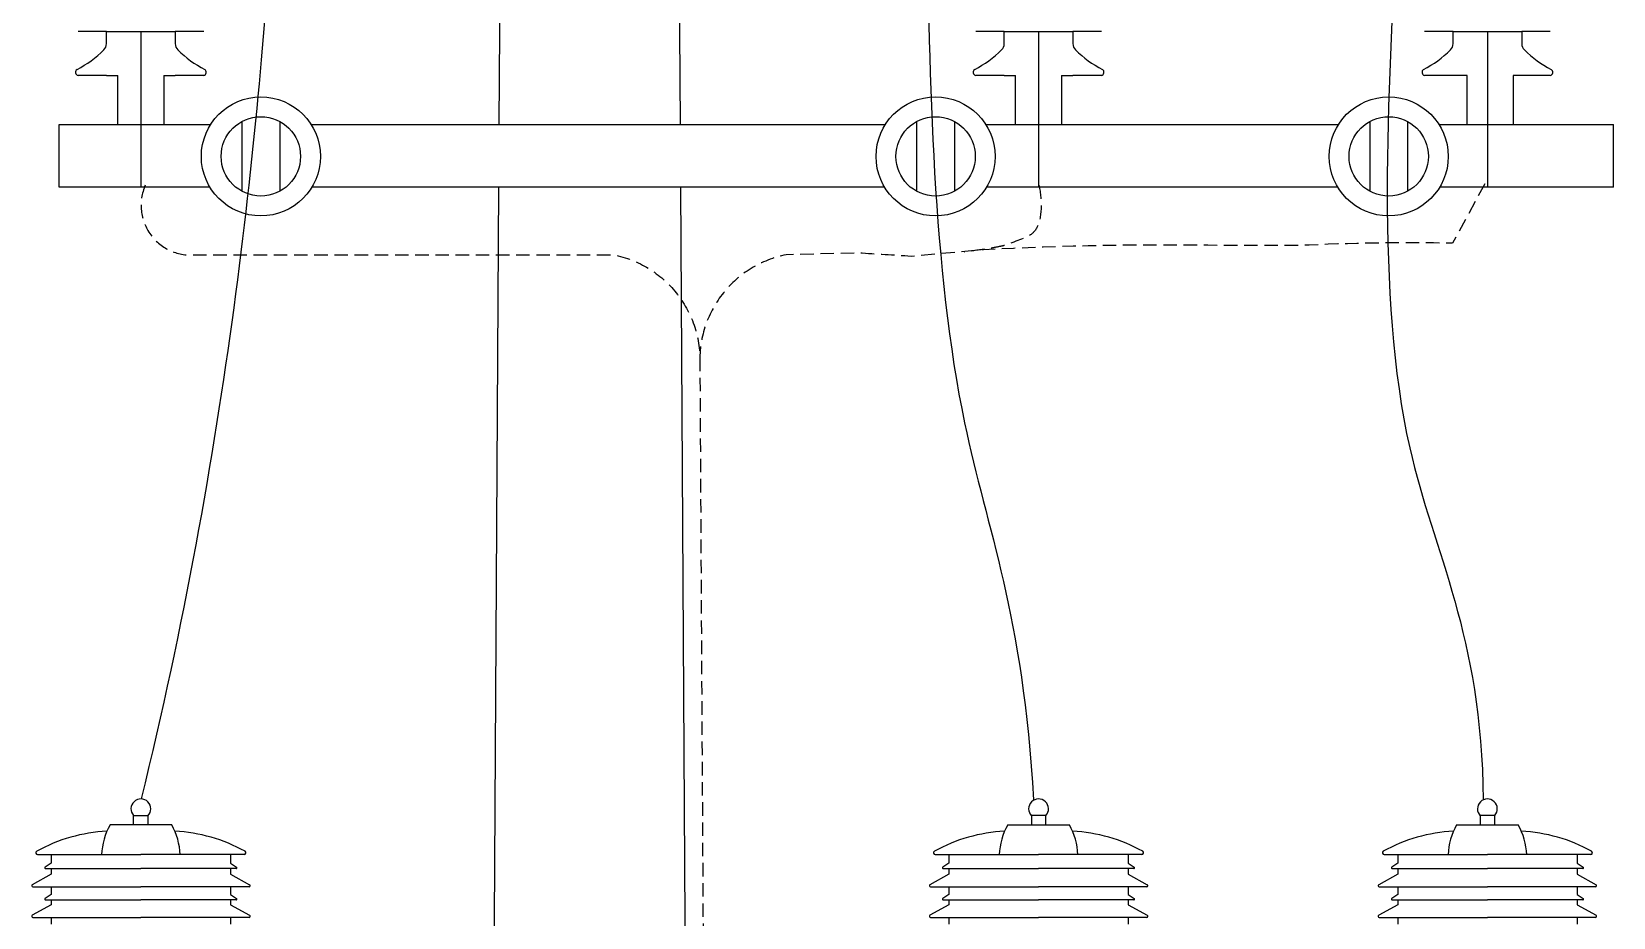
# Model space of a CAD drawing. Header units: inches. Extents: x -246336 to 136055, y -106871 to 69513.
# Drawn here: x -2368 to -606, y 67291 to 68277 of the extents above; entities that cross this region are included whole.
import ezdxf

# ---------------------------------------------------------------- set-up
doc = ezdxf.new("R2010")
doc.units = ezdxf.units.IN
doc.header["$MEASUREMENT"] = 0
doc.linetypes.add('DASHED', pattern=[0.75, 0.5, -0.25])
doc.layers.add('Layer1', color=7, linetype='Continuous')
doc.layers.add('XA-TT1', color=7, linetype='Continuous')

msp = doc.modelspace()

# ---------------------------------------------------------------- linework, layer by layer
at = {"color": 9}
for p, q in [((-2284.352, 68277.112), (-2316.03, 68277.112)), ((-2284.352, 68277.112), (-2207.733, 68277.112)), ((-2284.352, 68263.816), (-2284.352, 68277.112)), ((-2176.055, 68277.112), (-2207.733, 68277.112)), ((-2207.733, 68277.112), (-2207.733, 68263.816)), ((-1284.352, 68277.112), (-1316.03, 68277.112)), ((-1284.352, 68277.112), (-1207.733, 68277.112)), ((-1284.352, 68263.816), (-1284.352, 68277.112)), ((-1176.055, 68277.112), (-1207.733, 68277.112)), ((-1207.733, 68277.112), (-1207.733, 68263.816)), ((-784.352, 68277.112), (-816.03, 68277.112)), ((-784.352, 68263.816), (-784.352, 68277.112)), ((-784.352, 68277.112), (-707.733, 68277.112)), ((-676.055, 68277.112), (-707.733, 68277.112)), ((-707.733, 68277.112), (-707.733, 68263.816)), ((-2284.352, 68228.167), (-2316.03, 68228.167)), ((-2271.671, 68173.881), (-2271.671, 68228.167)), ((-2220.414, 68228.167), (-2220.414, 68173.881)), ((-2176.055, 68228.167), (-2207.733, 68228.167)), ((-2176.055, 68228.167), (-2176.055, 68228.167)), ((-1284.352, 68228.167), (-1316.03, 68228.167)), ((-1271.671, 68173.881), (-1271.671, 68228.167)), ((-1220.414, 68228.167), (-1220.414, 68173.881)), ((-1176.055, 68228.167), (-1207.733, 68228.167)), ((-1176.055, 68228.167), (-1176.055, 68228.167)), ((-768.454, 68228.167), (-816.03, 68228.167)), ((-768.454, 68173.881), (-768.454, 68228.167)), ((-676.055, 68228.167), (-717.197, 68228.167)), ((-717.197, 68228.167), (-717.197, 68173.881)), ((-676.055, 68228.167), (-676.055, 68228.167))]:
    msp.add_line(p, q, dxfattribs=at)
for centre, radius, start, end in [((-2294.352, 68263.816), 10, 315.248695, 0), ((-2197.733, 68263.816), 10, 180, 224.751305), ((-1294.352, 68263.816), 10, 315.248695, 0), ((-1197.733, 68263.816), 10, 180, 224.751305), ((-794.352, 68263.816), 10, 315.248695, 0), ((-697.733, 68263.816), 10, 180, 224.751305), ((-2371.348, 68341.61), 119.454, 296.98289, 314.750412), ((-2120.737, 68341.61), 119.454, 225.249588, 243.01711), ((-1371.348, 68341.61), 119.454, 296.98289, 314.750412), ((-1120.737, 68341.61), 119.454, 225.249588, 243.01711), ((-871.348, 68341.61), 119.454, 296.98289, 314.750412), ((-620.737, 68341.61), 119.454, 225.249588, 243.01711), ((-2315.008, 68231.916), 3.886, 123.423163, 254.753603), ((-2177.077, 68231.916), 3.886, 285.246397, 56.576837), ((-1315.008, 68231.916), 3.886, 123.423163, 254.753603), ((-1177.077, 68231.916), 3.886, 285.246397, 56.576837), ((-815.008, 68231.916), 3.886, 123.423163, 254.753603), ((-677.077, 68231.916), 3.886, 285.246397, 56.576837)]:
    msp.add_arc(centre, radius, start, end, dxfattribs=at)
at = {"layer": 'Layer1', "color": 8, "linetype": 'Continuous'}
for p, q in [((-2211.728, 67393.986), (-2280.357, 67393.986)), ((-1280.357, 67393.986), (-1211.728, 67393.986)), ((-780.357, 67393.986), (-711.728, 67393.986)), ((-2361.082, 67360.931), (-2246.043, 67360.931)), ((-2345.865, 67351.57), (-2352.646, 67346.944)), ((-2352.197, 67345.49), (-2246.043, 67345.49)), ((-2345.865, 67360.931), (-2345.865, 67351.57)), ((-2345.865, 67360.028), (-2345.865, 67351.57)), ((-2345.865, 67345.49), (-2345.865, 67339.092)), ((-2131.003, 67360.931), (-2246.043, 67360.931)), ((-2139.888, 67345.49), (-2246.043, 67345.49)), ((-2146.22, 67360.931), (-2146.22, 67351.57)), ((-2146.22, 67351.57), (-2139.439, 67346.944)), ((-2146.22, 67345.49), (-2146.22, 67339.092)), ((-1361.082, 67360.931), (-1246.043, 67360.931)), ((-1345.865, 67351.57), (-1352.646, 67346.944)), ((-1352.197, 67345.49), (-1246.043, 67345.49)), ((-1345.865, 67360.931), (-1345.865, 67351.57)), ((-1345.865, 67345.49), (-1345.865, 67339.092)), ((-1131.003, 67360.931), (-1246.043, 67360.931)), ((-1139.888, 67345.49), (-1246.043, 67345.49)), ((-1146.22, 67360.931), (-1146.22, 67351.57)), ((-1146.22, 67360.028), (-1146.22, 67351.57)), ((-1146.22, 67351.57), (-1139.439, 67346.944)), ((-1146.22, 67345.49), (-1146.22, 67339.092)), ((-861.082, 67360.931), (-746.043, 67360.931)), ((-845.865, 67351.57), (-852.646, 67346.944)), ((-852.197, 67345.49), (-746.043, 67345.49)), ((-845.865, 67360.931), (-845.865, 67351.57)), ((-845.865, 67345.49), (-845.865, 67339.092)), ((-631.003, 67360.931), (-746.043, 67360.931)), ((-639.888, 67345.49), (-746.043, 67345.49)), ((-646.22, 67360.931), (-646.22, 67351.57)), ((-646.22, 67360.028), (-646.22, 67351.57)), ((-646.22, 67351.57), (-639.439, 67346.944)), ((-646.22, 67345.49), (-646.22, 67339.092)), ((-2345.865, 67339.092), (-2367.122, 67327.375)), ((-2146.22, 67339.092), (-2124.963, 67327.375)), ((-1345.865, 67339.092), (-1367.122, 67327.375)), ((-1146.22, 67339.092), (-1124.963, 67327.375)), ((-845.865, 67339.092), (-867.122, 67327.375)), ((-646.22, 67339.092), (-624.963, 67327.375)), ((-2366.545, 67325.135), (-2246.043, 67325.135)), ((-2345.865, 67316.677), (-2352.646, 67312.051)), ((-2352.197, 67310.597), (-2246.043, 67310.597)), ((-2345.865, 67325.135), (-2345.865, 67316.677)), ((-2345.865, 67310.597), (-2345.865, 67305.091)), ((-2125.54, 67325.135), (-2246.043, 67325.135)), ((-2139.888, 67310.597), (-2246.043, 67310.597)), ((-2146.22, 67325.135), (-2146.22, 67316.677)), ((-2146.22, 67316.677), (-2139.439, 67312.051)), ((-2146.22, 67310.597), (-2146.22, 67305.091)), ((-1366.545, 67325.135), (-1246.043, 67325.135)), ((-1345.865, 67316.677), (-1352.646, 67312.051)), ((-1352.197, 67310.597), (-1246.043, 67310.597)), ((-1345.865, 67325.135), (-1345.865, 67316.677)), ((-1345.865, 67310.597), (-1345.865, 67305.091)), ((-1125.54, 67325.135), (-1246.043, 67325.135)), ((-1139.888, 67310.597), (-1246.043, 67310.597)), ((-1146.22, 67325.135), (-1146.22, 67316.677)), ((-1146.22, 67316.677), (-1139.439, 67312.051)), ((-1146.22, 67310.597), (-1146.22, 67305.091)), ((-866.545, 67325.135), (-746.043, 67325.135)), ((-845.865, 67316.677), (-852.646, 67312.051)), ((-852.197, 67310.597), (-746.043, 67310.597)), ((-845.865, 67325.135), (-845.865, 67316.677)), ((-845.865, 67310.597), (-845.865, 67305.091)), ((-625.54, 67325.135), (-746.043, 67325.135)), ((-639.888, 67310.597), (-746.043, 67310.597)), ((-646.22, 67325.135), (-646.22, 67316.677)), ((-646.22, 67316.677), (-639.439, 67312.051)), ((-646.22, 67310.597), (-646.22, 67305.091)), ((-2345.865, 67305.091), (-2367.122, 67293.374)), ((-2146.22, 67305.091), (-2124.963, 67293.374)), ((-1345.865, 67305.091), (-1367.122, 67293.374)), ((-1146.22, 67305.091), (-1124.963, 67293.374)), ((-845.865, 67305.091), (-867.122, 67293.374)), ((-646.22, 67305.091), (-624.963, 67293.374)), ((-2366.545, 67291.133), (-2246.043, 67291.133)), ((-2345.865, 67291.133), (-2345.865, 67283.43)), ((-2125.54, 67291.133), (-2246.043, 67291.133)), ((-2146.22, 67291.133), (-2146.22, 67283.43)), ((-1366.545, 67291.133), (-1246.043, 67291.133)), ((-1345.865, 67291.133), (-1345.865, 67283.43)), ((-1125.54, 67291.133), (-1246.043, 67291.133)), ((-1146.22, 67291.133), (-1146.22, 67283.43)), ((-866.545, 67291.133), (-746.043, 67291.133)), ((-845.865, 67291.133), (-845.865, 67283.43)), ((-625.54, 67291.133), (-746.043, 67291.133)), ((-646.22, 67291.133), (-646.22, 67283.43))]:
    msp.add_line(p, q, dxfattribs=at)
for points in [[(-2238.117, 67393.986), (-2254.216, 67393.986), (-2254.216, 67404.456), (-2238.117, 67404.456)], [(-1253.968, 67393.986), (-1237.869, 67393.986), (-1237.869, 67404.456), (-1253.968, 67404.456)], [(-753.968, 67393.986), (-737.869, 67393.986), (-737.869, 67404.456), (-753.968, 67404.456)]]:
    msp.add_lwpolyline(points, close=True, dxfattribs=at)
for centre, radius, start, end in [((-2246.043, 67411.879), 11.041, 315.875603, 222.246204), ((-1246.043, 67411.879), 11.041, 317.753796, 224.124397), ((-746.043, 67411.879), 11.041, 317.753796, 224.124397), ((-2275.738, 67210.021), 177.098, 92.631187, 119.168594), ((-2216.827, 67357.965), 73.032, 150.446757, 177.671914), ((-2275.258, 67357.965), 73.032, 2.328086, 29.553243), ((-2216.347, 67210.021), 177.098, 60.831406, 87.368813), ((-1275.738, 67210.021), 177.098, 92.631187, 119.168594), ((-1216.827, 67357.965), 73.032, 150.446757, 177.671914), ((-1275.258, 67357.965), 73.032, 2.328086, 29.553243), ((-1216.347, 67210.021), 177.098, 60.831406, 87.368813), ((-775.738, 67210.021), 177.098, 92.631187, 119.168594), ((-716.827, 67357.965), 73.032, 150.446757, 177.671914), ((-775.258, 67357.965), 73.032, 2.328086, 29.553243), ((-716.347, 67210.021), 177.098, 60.831406, 87.368813), ((-2361.082, 67362.922), 1.991, 119.168594, 270), ((-2131.003, 67362.922), 1.991, 270, 60.831406), ((-1361.082, 67362.922), 1.991, 119.168594, 270), ((-1131.003, 67362.922), 1.991, 270, 60.831406), ((-861.082, 67362.922), 1.991, 119.168594, 270), ((-631.003, 67362.922), 1.991, 270, 60.831406), ((-2352.197, 67346.286), 0.796, 124.30449, 270), ((-2139.888, 67346.286), 0.796, 270, 55.69551), ((-1352.197, 67346.286), 0.796, 124.30449, 270), ((-1139.888, 67346.286), 0.796, 270, 55.69551), ((-852.197, 67346.286), 0.796, 124.30449, 270), ((-639.888, 67346.286), 0.796, 270, 55.69551), ((-2366.545, 67326.329), 1.195, 118.863239, 270), ((-2125.54, 67326.329), 1.195, 270, 61.136761), ((-1366.545, 67326.329), 1.195, 118.863239, 270), ((-1125.54, 67326.329), 1.195, 270, 61.136761), ((-866.545, 67326.329), 1.195, 118.863239, 270), ((-625.54, 67326.329), 1.195, 270, 61.136761), ((-2352.197, 67311.393), 0.796, 124.30449, 270), ((-2139.888, 67311.393), 0.796, 270, 55.69551), ((-1352.197, 67311.393), 0.796, 124.30449, 270), ((-1139.888, 67311.393), 0.796, 270, 55.69551), ((-852.197, 67311.393), 0.796, 124.30449, 270), ((-639.888, 67311.393), 0.796, 270, 55.69551), ((-2366.545, 67292.328), 1.195, 118.863239, 270), ((-2125.54, 67292.328), 1.195, 270, 61.136761), ((-1366.545, 67292.328), 1.195, 118.863239, 270), ((-1125.54, 67292.328), 1.195, 270, 61.136761), ((-866.545, 67292.328), 1.195, 118.863239, 270), ((-625.54, 67292.328), 1.195, 270, 61.136761)]:
    msp.add_arc(centre, radius, start, end, dxfattribs=at)
at = {"layer": 'XA-TT1'}
for p, q in [((-2246.043, 68277.112), (-2246.043, 68103.881)), ((-1246.043, 68277.112), (-1246.043, 68103.881)), ((-746.043, 68277.112), (-746.043, 68103.881)), ((-2336.994, 68103.881), (-2336.994, 68173.881)), ((-2133.47, 68177.1), (-2133.47, 68099.42)), ((-2091.334, 68177.1), (-2091.334, 68099.42)), ((-1381.855, 68177.1), (-1381.855, 68099.42)), ((-1339.719, 68177.1), (-1339.719, 68099.42)), ((-877.039, 68177.1), (-877.039, 68099.42)), ((-834.903, 68177.1), (-834.903, 68099.42)), ((-605.728, 68103.881), (-605.728, 68173.881))]:
    msp.add_line(p, q, dxfattribs=at)
at = {"layer": 'XA-TT1', "color": 9}
for p, q in [((-2284.352, 68228.167), (-2271.671, 68228.167)), ((-2220.414, 68228.167), (-2207.733, 68228.167)), ((-1284.352, 68228.167), (-1271.671, 68228.167)), ((-1220.414, 68228.167), (-1207.733, 68228.167))]:
    msp.add_line(p, q, dxfattribs=at)
at = {"layer": 'XA-TT1', "flags": 128}
for points in [[(-1846.743, 68173.881), (-1844.35, 68538.381)], [(-1647.735, 68538.381), (-1645.342, 68173.881)], [(-1853.965, 66973.881), (-1847.203, 68103.881)], [(-1644.882, 68103.881), (-1638.12, 66973.881)]]:
    msp.add_lwpolyline(points, dxfattribs=at)
at = {"layer": 'XA-TT1', "color": 7, "flags": 128}
for points in [[(-2336.994, 68173.881), (-2168.291, 68173.881)], [(-2056.512, 68173.881), (-1416.677, 68173.881)], [(-1304.897, 68173.881), (-911.861, 68173.881)], [(-800.082, 68173.881), (-605.728, 68173.881)], [(-2169.064, 68103.881), (-2336.994, 68103.881)], [(-1417.45, 68103.881), (-2055.739, 68103.881)], [(-912.634, 68103.881), (-1304.125, 68103.881)], [(-605.728, 68103.881), (-799.309, 68103.881)]]:
    msp.add_lwpolyline(points, dxfattribs=at)
at = {"layer": 'XA-TT1', "color": 2, "linetype": 'DASHED', "ltscale": 30, "flags": 128}
for points in [[(-2241.121, 68106.131, 0.57921701), (-2184.231, 68028.785), (-1979.59, 68028.785), (-1719.707, 68028.785, -0.3643918), (-1623.374, 67908.877), (-1568.522, 58270.814)], [(-749.018, 68107.72), (-784.831, 68041.534, 0.01737599), (-955.34, 68039.026), (-1040.619, 68039.026, 0.01760946), (-1307.445, 68034.233), (-1387.847, 68026.933, 0.00091406), (-1446.321, 68030.583), (-1527.041, 68028.785, 0.3643918), (-1623.374, 67908.877)]]:
    msp.add_lwpolyline(points, format="xyb", dxfattribs=at)
at = {"layer": 'XA-TT1'}
for centre, radius in [((-2112.402, 68138.26), 66.276), ((-1360.787, 68138.26), 66.276), ((-855.971, 68138.26), 66.276), ((-2112.402, 68138.26), 44.186), ((-1360.787, 68138.26), 44.186), ((-855.971, 68138.26), 44.186)]:
    msp.add_circle(centre, radius, dxfattribs=at)
at = {"layer": 'XA-TT1', "color": 2}
for points in [[(-2288.935, 69227.402), (-2230.102, 69155.104), (-2141.327, 68974.709), (-2063.965, 68674.683), (-2150.45, 67808.92), (-2245.862, 67422.919)], [(-1746.456, 69227.402), (-1367.062, 68903.026), (-1376.571, 68599.78), (-1360.167, 67854.255), (-1263.545, 67629.618), (-1251.663, 67421.935)], [(-1203.15, 69227.402), (-823.756, 68903.026), (-833.265, 68599.78), (-880.347, 67819.181), (-752.832, 67607.542), (-750.602, 67421.935)]]:
    msp.add_open_spline(points, degree=3, knots=[0, 0, 0, 0, 367.91784603, 584.91351924, 738.59181403, 738.59181403, 738.59181403, 738.59181403], dxfattribs=at)
at = {"layer": 'XA-TT1', "color": 2, "linetype": 'DASHED', "ltscale": 30}
msp.add_open_spline([(-1245.487, 68105.789), (-1241.994, 68089.145), (-1242.073, 68049.807), (-1270.224, 68045.428), (-1286.557, 68037.324), (-1329.131, 68031.817)], degree=3, knots=[0, 0, 0, 0, 44.14207623, 82.03155933, 95.90610715, 95.90610715, 95.90610715, 95.90610715], dxfattribs=at)

doc.saveas('drawing.dxf')
